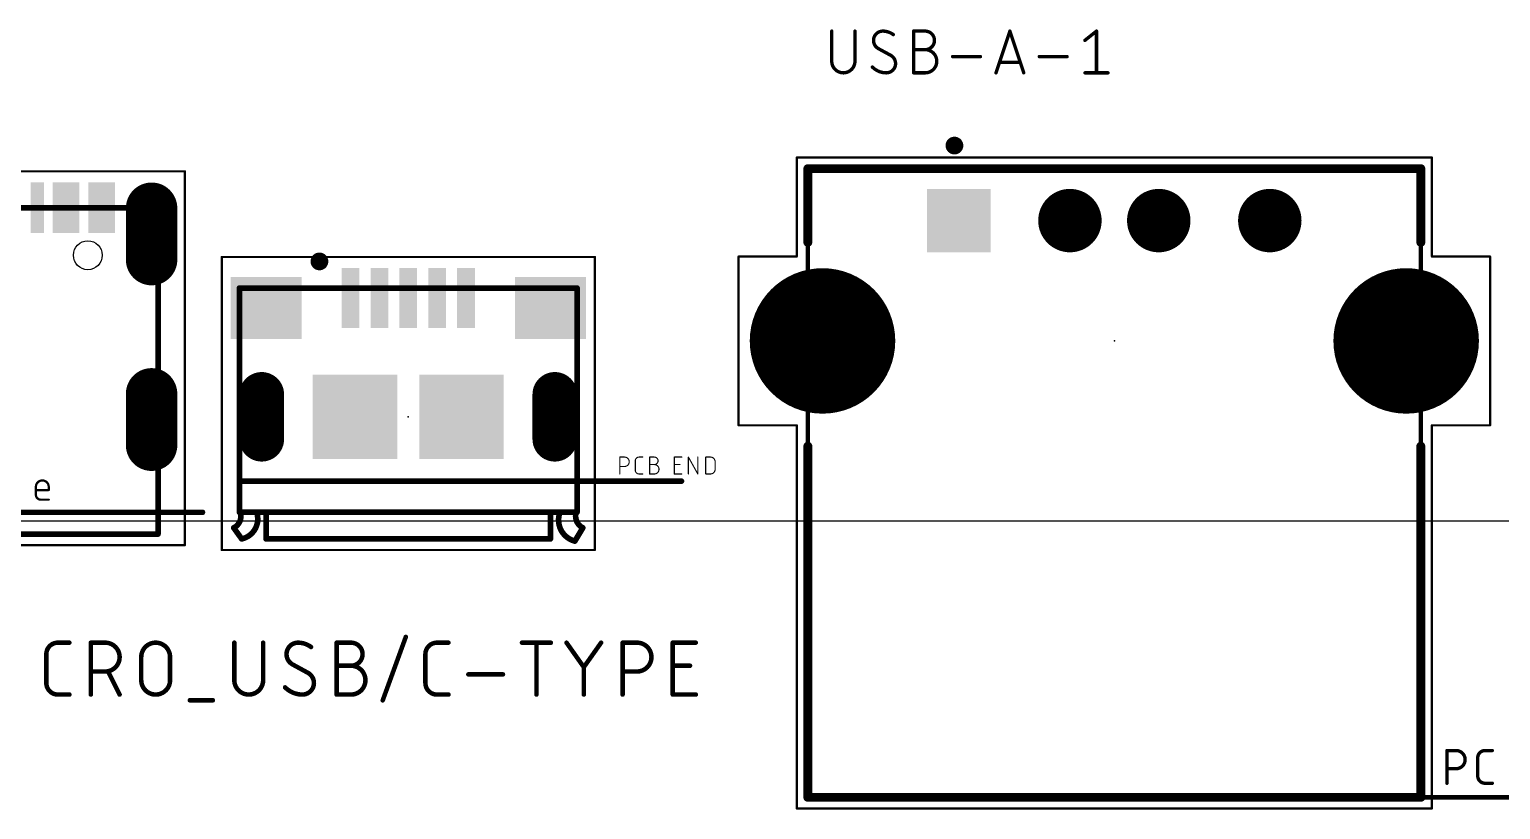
# Model space of a CAD drawing. Extents: x -68 to 70, y -45 to 46.
# Drawn here: x -21.43 to 11.7, y -44.56 to -26.98 of the extents above; entities that cross this region are included whole.
import ezdxf

# ---------------------------------------------------------------- set-up
doc = ezdxf.new("R2010")
doc.units = 0
for name, color, linetype in [('1', 12, 'CONTINUOUS'), ('17', 110, 'CONTINUOUS'), ('20', 31, 'CONTINUOUS'), ('21', 253, 'CONTINUOUS'), ('23', 53, 'CONTINUOUS'), ('25', 253, 'CONTINUOUS'), ('39', 12, 'CONTINUOUS'), ('51', 253, 'CONTINUOUS')]:
    doc.layers.add(name, color=color, linetype=linetype)

# ---------------------------------------------------------------- blocks, each defined once
blk = doc.blocks.new('RECT')
blk.add_solid([(-0.5, -0.5), (0.5, -0.5), (-0.5, 0.5), (0.5, 0.5)])
blk = doc.blocks.new('LONGP100')
at = {"const_width": 1}
blk.add_lwpolyline([(-0.5, 0), (0.5, 0)], dxfattribs=at)
at = {"const_width": 0.5}
for points in [[(-0.5, 0.25, 1), (-0.5, -0.25)], [(0.5, -0.25, 1), (0.5, 0.25)]]:
    blk.add_lwpolyline(points, format="xyb", dxfattribs=at)
blk = doc.blocks.new('SQUAREP')
blk.add_solid([(-0.5, -0.5), (0.5, -0.5), (-0.5, 0.5), (0.5, 0.5)])
blk = doc.blocks.new('ROUNDP')
at = {"const_width": 0.5}
blk.add_lwpolyline([(0, -0.25, 1), (0, 0.25, 1), (0, -0.25)], format="xyb", dxfattribs=at)

msp = doc.modelspace()

# ---------------------------------------------------------------- linework, layer by layer
at = {"layer": '20'}
msp.add_line((-60.509, -38.054), (60.491, -38.054), dxfattribs=at)
for centre, radius in [((-20.11, -32.07), 0.325), ((-16.196, -35.709), 0.25), ((-9.596, -35.709), 0.25)]:
    msp.add_circle(centre, radius, dxfattribs=at)
at = {"layer": '21'}
for points, const_width in [([(-0.6, -29.7, 1), (-0.6, -29.5, 1), (-0.6, -29.7)], 0.2), ([(-3.9, -30.07, 1), (-3.9, -30.17)], 0.1), ([(-3.85, -30.12, 1), (-3.95, -30.12)], 0.1), ([(9.95, -30.12, 1), (9.85, -30.12)], 0.1), ([(9.9, -30.17, 1), (9.9, -30.07)], 0.1), ([(-3.95, -31.78, 1), (-3.85, -31.78)], 0.1), ([(9.85, -31.78, 1), (9.95, -31.78)], 0.1), ([(-14.896, -32.309, 1), (-14.896, -32.109, 1), (-14.896, -32.309)], 0.2), ([(-18.4983, -32.91, 1), (-18.5617, -32.91)], 0.0635), ([(-16.6643, -34.209, 1), (-16.7278, -34.209)], 0.0635), ([(-9.0642, -34.209, 1), (-9.1278, -34.209)], 0.0635), ([(-18.5617, -34.55, 1), (-18.4983, -34.55)], 0.0635), ([(-16.7278, -34.609, 1), (-16.6643, -34.609)], 0.0635), ([(-9.1278, -34.609, 1), (-9.0642, -34.609)], 0.0635), ([(-3.85, -36.37, 1), (-3.95, -36.37)], 0.1), ([(9.95, -36.37, 1), (9.85, -36.37)], 0.1), ([(-16.6643, -36.809, 1), (-16.7278, -36.809)], 0.0635), ([(-9.0642, -36.809, 1), (-9.1278, -36.809)], 0.0635), ([(-18.4983, -37, 1), (-18.5617, -37)], 0.0635), ([(-16.696, -37.1272, 1), (-16.696, -37.1908)], 0.0635), ([(-16.7278, -37.109, 1), (-16.6643, -37.109)], 0.0635), ([(-9.1278, -37.109, 1), (-9.0642, -37.109)], 0.0635), ([(-9.096, -37.1908, 1), (-9.096, -37.1272)], 0.0635), ([(-18.5617, -37.86, 1), (-18.4983, -37.86)], 0.0635), ([(-18.53, -37.8918, 1), (-18.53, -37.8282)], 0.0635), ([(-3.9, -44.23, 1), (-3.9, -44.33)], 0.1), ([(-3.95, -44.28, 1), (-3.85, -44.28)], 0.1), ([(9.85, -44.28, 1), (9.95, -44.28)], 0.1), ([(9.9, -44.33, 1), (9.9, -44.23)], 0.1)]:
    msp.add_lwpolyline(points, format="xyb", dxfattribs=dict(at, const_width=const_width))
for points, const_width in [([(9.9, -30.12), (-3.9, -30.12)], 0.2), ([(-3.9, -30.12), (-3.9, -31.78)], 0.2), ([(9.9, -30.12), (9.9, -31.78)], 0.2), ([(-18.53, -32.91), (-18.53, -34.55)], 0.127), ([(-16.696, -34.209), (-16.696, -34.609)], 0.127), ([(-9.096, -34.609), (-9.096, -34.209)], 0.127), ([(-3.9, -36.37), (-3.9, -44.28)], 0.2), ([(9.9, -36.37), (9.9, -44.28)], 0.2), ([(-16.696, -36.809), (-16.696, -37.109)], 0.127), ([(-9.096, -36.809), (-9.096, -37.109)], 0.127), ([(-18.53, -37.86), (-18.53, -37)], 0.127), ([(-16.696, -37.159), (-9.096, -37.159)], 0.127), ([(60.5, -38), (-60.5, -38)], 0.001), ([(-27.47, -37.86), (-18.53, -37.86)], 0.127), ([(-3.9, -44.28), (9.9, -44.28)], 0.2)]:
    msp.add_lwpolyline(points, dxfattribs=dict(at, const_width=const_width))
at = {"layer": '23'}
for p in [(3, -34), (-12.896, -35.709)]:
    msp.add_point(p, dxfattribs=at)
at = {"layer": '25'}
for points, const_width in [([(-3.3429, -27.0221, 1), (-3.381, -27.0221)], 0.0381), ([(-2.8207, -27.0221, 1), (-2.8588, -27.0221)], 0.0381), ([(-2.2126, -27.0221, 0.4142), (-2.4214, -27.2309)], 0.0762), ([(-1.9776, -27.1004, 0.1623), (-2.2126, -27.0221)], 0.0762), ([(-2.2126, -27.0031, 1), (-2.2126, -27.0411)], 0.0381), ([(-2.2126, -27.0411, 1), (-2.2126, -27.003)], 0.0381), ([(-1.989, -27.1157, 1), (-1.9662, -27.0852)], 0.0381), ([(-1.52, -27.0031, 1), (-1.52, -27.0412)], 0.0381), ([(-1.5009, -27.0221, 1), (-1.539, -27.0221)], 0.0381), ([(-1.2589, -27.4398, 1), (-1.2589, -27.0221)], 0.0762), ([(-1.2589, -27.0031, 1), (-1.2589, -27.0412)], 0.0381), ([(-1.2589, -27.0412, 1), (-1.2589, -27.0031)], 0.0381), ([(0.6663, -27.0161, 1), (0.6301, -27.0281)], 0.0381), ([(0.6663, -27.0281, 1), (0.6301, -27.0161)], 0.0381), ([(2.6179, -27.0221, 1), (2.5798, -27.0221)], 0.0381), ([(2.6108, -27.037, 1), (2.587, -27.0072)], 0.0381), ([(-2.4405, -27.2309, 1), (-2.4024, -27.2309)], 0.0381), ([(-2.4214, -27.2309, 0.2656), (-2.317, -27.4137)], 0.0762), ([(-2.4024, -27.2309, 1), (-2.4404, -27.2309)], 0.0381), ([(-2.3079, -27.397, 1), (-2.3261, -27.4304)], 0.0381), ([(-2.3266, -27.4301, 1), (-2.3073, -27.3973)], 0.0381), ([(-1.52, -27.4207, 1), (-1.52, -27.4588)], 0.0381), ([(-1.2589, -27.9619, 1), (-1.2589, -27.4398)], 0.0762), ([(-1.2589, -27.4207, 1), (-1.2589, -27.4588)], 0.0381), ([(-1.2589, -27.4207, 1), (-1.2589, -27.4588)], 0.0381), ([(-1.2589, -27.4588, 1), (-1.2589, -27.4207)], 0.0381), ([(2.3259, -27.2161, 1), (2.3497, -27.2458)], 0.0381), ([(-3.3429, -27.7008, 1), (-3.381, -27.7008)], 0.0381), ([(-3.381, -27.7008, 1), (-3.3429, -27.7008)], 0.0381), ([(-3.3619, -27.7008, 1), (-2.8398, -27.7008)], 0.0762), ([(-2.8207, -27.7008, 1), (-2.8588, -27.7008)], 0.0381), ([(-2.8588, -27.7008, 1), (-2.8207, -27.7008)], 0.0381), ([(-2.4475, -27.8314, 0.2), (-2.1342, -27.9619)], 0.0762), ([(-2.434, -27.818, 1), (-2.461, -27.8448)], 0.0381), ([(-2.1342, -27.9619, 0.4142), (-1.9254, -27.7531)], 0.0762), ([(-1.9254, -27.7531, 0.2656), (-2.0298, -27.5703)], 0.0762), ([(-2.0201, -27.5539, 1), (-2.0395, -27.5867)], 0.0381), ([(-2.0389, -27.587, 1), (-2.0207, -27.5536)], 0.0381), ([(-1.9063, -27.7531, 1), (-1.9444, -27.7531)], 0.0381), ([(-1.9444, -27.7531, 1), (-1.9063, -27.7531)], 0.0381), ([(-0.6404, -27.5774, 1), (-0.6404, -27.6155)], 0.0381), ([(-0.0139, -27.6155, 1), (-0.0139, -27.5774)], 0.0381), ([(0.4132, -27.7079, 1), (0.4132, -27.746)], 0.0381), ([(0.8831, -27.746, 1), (0.8831, -27.7079)], 0.0381), ([(1.3103, -27.5774, 1), (1.3103, -27.6155)], 0.0381), ([(1.9368, -27.6155, 1), (1.9368, -27.5774)], 0.0381), ([(-2.1342, -27.9428, 1), (-2.1342, -27.9809)], 0.0381), ([(-2.1342, -27.9809, 1), (-2.1342, -27.9429)], 0.0381), ([(-1.52, -27.9428, 1), (-1.52, -27.9809)], 0.0381), ([(-1.539, -27.9619, 1), (-1.5009, -27.9619)], 0.0381), ([(-1.2589, -27.9428, 1), (-1.2589, -27.9809)], 0.0381), ([(-1.2589, -27.9809, 1), (-1.2589, -27.9428)], 0.0381), ([(0.3168, -27.9559, 1), (0.353, -27.9679)], 0.0381), ([(0.9434, -27.9679, 1), (0.9795, -27.9559)], 0.0381), ([(2.3378, -27.9428, 1), (2.3378, -27.9809)], 0.0381), ([(2.5798, -27.9619, 1), (2.6179, -27.9619)], 0.0381), ([(2.8599, -27.9809, 1), (2.8599, -27.9428)], 0.0381), ([(-12.9278, -40.6747, 1), (-12.9756, -40.6574)], 0.0508), ([(-20.7853, -40.7959, 0.4142), (-21.0449, -41.0555)], 0.1016), ([(-21.0195, -41.0555, 1), (-21.0703, -41.0555)], 0.0508), ([(-21.0703, -41.0555, 1), (-21.0195, -41.0555)], 0.0508), ([(-20.7853, -40.7705, 1), (-20.7853, -40.8213)], 0.0508), ([(-20.7853, -40.8213, 1), (-20.7853, -40.7705)], 0.0508), ([(-20.5256, -40.8213, 1), (-20.5256, -40.7705)], 0.0508), ([(-20.0182, -40.7959, 1), (-20.069, -40.7959)], 0.0508), ([(-20.0436, -40.7705, 1), (-20.0436, -40.8213)], 0.0508), ([(-19.7191, -41.445, 1), (-19.7191, -40.7959)], 0.1016), ([(-19.7191, -40.7705, 1), (-19.7191, -40.8213)], 0.0508), ([(-19.7191, -40.8213, 1), (-19.7191, -40.7705)], 0.0508), ([(-18.2589, -41.1204, 1), (-18.908, -41.1204)], 0.1016), ([(-18.8826, -41.1204, 1), (-18.9334, -41.1204)], 0.0508), ([(-18.2335, -41.1204, 1), (-18.2843, -41.1204)], 0.0508), ([(-16.7871, -40.7959, 1), (-16.8379, -40.7959)], 0.0508), ([(-16.138, -40.7959, 1), (-16.1888, -40.7959)], 0.0508), ([(-15.3774, -40.7959, 0.4142), (-15.6371, -41.0555)], 0.1016), ([(-15.6371, -41.0555, 0.2656), (-15.5072, -41.2827)], 0.1016), ([(-15.6117, -41.0555, 1), (-15.6625, -41.0555)], 0.0508), ([(-15.6625, -41.0555, 1), (-15.6117, -41.0555)], 0.0508), ([(-15.0853, -40.8933, 0.1623), (-15.3774, -40.7959)], 0.1016), ([(-15.3774, -40.7705, 1), (-15.3774, -40.8213)], 0.0508), ([(-15.3774, -40.8213, 1), (-15.3774, -40.7705)], 0.0508), ([(-15.1005, -40.9136, 1), (-15.0701, -40.8729)], 0.0508), ([(-14.4842, -40.7959, 1), (-14.535, -40.7959)], 0.0508), ([(-14.5096, -40.7705, 1), (-14.5096, -40.8213)], 0.0508), ([(-14.185, -41.3152, 1), (-14.185, -40.7959)], 0.1016), ([(-14.185, -40.7705, 1), (-14.185, -40.8213)], 0.0508), ([(-14.185, -40.8213, 1), (-14.185, -40.7705)], 0.0508), ([(-12.2509, -40.7959, 0.4142), (-12.5105, -41.0555)], 0.1016), ([(-12.4851, -41.0555, 1), (-12.5359, -41.0555)], 0.0508), ([(-12.5359, -41.0555, 1), (-12.4851, -41.0555)], 0.0508), ([(-12.2509, -40.7705, 1), (-12.2509, -40.8213)], 0.0508), ([(-12.2509, -40.8213, 1), (-12.2509, -40.7705)], 0.0508), ([(-11.9912, -40.8213, 1), (-11.9912, -40.7705)], 0.0508), ([(-10.3355, -40.7705, 1), (-10.3355, -40.8213)], 0.0508), ([(-9.9856, -40.7959, 1), (-10.0364, -40.7959)], 0.0508), ([(-9.6864, -40.8213, 1), (-9.6864, -40.7705)], 0.0508), ([(-9.3129, -40.7812, 1), (-9.3544, -40.8105)], 0.0508), ([(-8.5339, -40.8105, 1), (-8.5754, -40.7812)], 0.0508), ([(-8.0453, -40.7959, 1), (-8.0961, -40.7959)], 0.0508), ([(-8.0707, -40.7705, 1), (-8.0707, -40.8213)], 0.0508), ([(-7.7461, -41.445, 1), (-7.7461, -40.7959)], 0.1016), ([(-7.7461, -40.7705, 1), (-7.7461, -40.8213)], 0.0508), ([(-7.7461, -40.8213, 1), (-7.7461, -40.7705)], 0.0508), ([(-6.917, -40.7959, 1), (-6.9678, -40.7959)], 0.0508), ([(-6.9424, -40.7705, 1), (-6.9424, -40.8213)], 0.0508), ([(-6.4231, -40.8213, 1), (-6.4231, -40.7705)], 0.0508), ([(-20.0436, -41.4196, 1), (-20.0436, -41.4704)], 0.0508), ([(-19.7191, -41.4196, 1), (-19.7191, -41.4704)], 0.0508), ([(-19.7191, -41.4704, 1), (-19.7191, -41.4196)], 0.0508), ([(-19.6315, -41.4336, 1), (-19.6769, -41.4564)], 0.0508), ([(-18.9334, -41.1204, 1), (-18.8826, -41.1204)], 0.0508), ([(-18.2843, -41.1204, 1), (-18.2335, -41.1204)], 0.0508), ([(-15.4951, -41.2604, 1), (-15.5194, -41.305)], 0.0508), ([(-15.5201, -41.3046, 1), (-15.4943, -41.2608)], 0.0508), ([(-14.5096, -41.2898, 1), (-14.5096, -41.3406)], 0.0508), ([(-14.185, -41.9643, 1), (-14.185, -41.3152)], 0.1016), ([(-14.185, -41.2898, 1), (-14.185, -41.3406)], 0.0508), ([(-14.185, -41.2898, 1), (-14.185, -41.3406)], 0.0508), ([(-14.185, -41.3406, 1), (-14.185, -41.2898)], 0.0508), ([(-8.9188, -41.3476, 1), (-8.9696, -41.3476)], 0.0508), ([(-8.9649, -41.333, 1), (-8.9234, -41.3623)], 0.0508), ([(-8.9649, -41.3623, 1), (-8.9234, -41.333)], 0.0508), ([(-8.0707, -41.4196, 1), (-8.0707, -41.4704)], 0.0508), ([(-7.7461, -41.4196, 1), (-7.7461, -41.4704)], 0.0508), ([(-7.7461, -41.4704, 1), (-7.7461, -41.4196)], 0.0508), ([(-6.9424, -41.2898, 1), (-6.9424, -41.3406)], 0.0508), ([(-6.5529, -41.3406, 1), (-6.5529, -41.2898)], 0.0508), ([(-21.0449, -41.7046, 0.4142), (-20.7853, -41.9643)], 0.1016), ([(-21.0195, -41.7046, 1), (-21.0703, -41.7046)], 0.0508), ([(-21.0703, -41.7046, 1), (-21.0195, -41.7046)], 0.0508), ([(-18.908, -41.6397, 1), (-18.2589, -41.6397)], 0.1016), ([(-18.8826, -41.6397, 1), (-18.9334, -41.6397)], 0.0508), ([(-18.9334, -41.6397, 1), (-18.8826, -41.6397)], 0.0508), ([(-18.2335, -41.6397, 1), (-18.2843, -41.6397)], 0.0508), ([(-18.2843, -41.6397, 1), (-18.2335, -41.6397)], 0.0508), ([(-16.8125, -41.6397, 1), (-16.1634, -41.6397)], 0.1016), ([(-16.7871, -41.6397, 1), (-16.8379, -41.6397)], 0.0508), ([(-16.8379, -41.6397, 1), (-16.7871, -41.6397)], 0.0508), ([(-16.138, -41.6397, 1), (-16.1888, -41.6397)], 0.0508), ([(-16.1888, -41.6397, 1), (-16.138, -41.6397)], 0.0508), ([(-15.28, -41.9643, 0.4142), (-15.0204, -41.7046)], 0.1016), ([(-15.0204, -41.7046, 0.2656), (-15.1502, -41.4775)], 0.1016), ([(-15.1373, -41.4556, 1), (-15.1631, -41.4993)], 0.0508), ([(-15.1624, -41.4997, 1), (-15.1381, -41.4552)], 0.0508), ([(-14.995, -41.7046, 1), (-15.0458, -41.7046)], 0.0508), ([(-15.0458, -41.7046, 1), (-14.995, -41.7046)], 0.0508), ([(-12.5105, -41.7046, 0.4142), (-12.2509, -41.9643)], 0.1016), ([(-12.4851, -41.7046, 1), (-12.5359, -41.7046)], 0.0508), ([(-12.5359, -41.7046, 1), (-12.4851, -41.7046)], 0.0508), ([(-11.5434, -41.4845, 1), (-11.5434, -41.5353)], 0.0508), ([(-10.7645, -41.5353, 1), (-10.7645, -41.4845)], 0.0508), ([(-20.7853, -41.9389, 1), (-20.7853, -41.9897)], 0.0508), ([(-20.7853, -41.9897, 1), (-20.7853, -41.9389)], 0.0508), ([(-20.5256, -41.9897, 1), (-20.5256, -41.9389)], 0.0508), ([(-20.069, -41.9643, 1), (-20.0182, -41.9643)], 0.0508), ([(-19.4172, -41.9756, 1), (-19.3718, -41.9529)], 0.0508), ([(-17.8144, -42.0687, 1), (-17.8144, -42.1195)], 0.0508), ([(-17.2951, -42.1195, 1), (-17.2951, -42.0687)], 0.0508), ([(-15.6695, -41.802, 0.2), (-15.28, -41.9643)], 0.1016), ([(-15.6515, -41.7841, 1), (-15.6875, -41.8199)], 0.0508), ([(-15.28, -41.9389, 1), (-15.28, -41.9897)], 0.0508), ([(-15.28, -41.9897, 1), (-15.28, -41.9389)], 0.0508), ([(-14.5096, -41.9389, 1), (-14.5096, -41.9897)], 0.0508), ([(-14.535, -41.9643, 1), (-14.4842, -41.9643)], 0.0508), ([(-14.185, -41.9389, 1), (-14.185, -41.9897)], 0.0508), ([(-14.185, -41.9897, 1), (-14.185, -41.9389)], 0.0508), ([(-13.4949, -42.0854, 1), (-13.4471, -42.1028)], 0.0508), ([(-12.2509, -41.9389, 1), (-12.2509, -41.9897)], 0.0508), ([(-12.2509, -41.9897, 1), (-12.2509, -41.9389)], 0.0508), ([(-11.9912, -41.9897, 1), (-11.9912, -41.9389)], 0.0508), ([(-10.0364, -41.9643, 1), (-9.9856, -41.9643)], 0.0508), ([(-8.9696, -41.9643, 1), (-8.9188, -41.9643)], 0.0508), ([(-8.0961, -41.9643, 1), (-8.0453, -41.9643)], 0.0508), ([(-6.9424, -41.9389, 1), (-6.9424, -41.9897)], 0.0508), ([(-6.9678, -41.9643, 1), (-6.917, -41.9643)], 0.0508), ([(-6.4231, -41.9897, 1), (-6.4231, -41.9389)], 0.0508)]:
    msp.add_lwpolyline(points, format="xyb", dxfattribs=dict(at, const_width=const_width))
for points, const_width in [([(-3.3619, -27.0221), (-3.3619, -27.7008)], 0.0762), ([(-2.8398, -27.7008), (-2.8398, -27.0221)], 0.0762), ([(-1.52, -27.9619), (-1.52, -27.0221)], 0.0762), ([(-1.52, -27.0221), (-1.2589, -27.0221)], 0.0762), ([(0.3349, -27.9619), (0.6482, -27.0221)], 0.0762), ([(0.6482, -27.0221), (0.9614, -27.9619)], 0.0762), ([(2.3378, -27.2309), (2.5989, -27.0221)], 0.0762), ([(2.5989, -27.0221), (2.5989, -27.9619)], 0.0762), ([(-2.0298, -27.5703), (-2.317, -27.4137)], 0.0762), ([(-1.52, -27.4398), (-1.2589, -27.4398)], 0.0762), ([(-0.6404, -27.5964), (-0.0139, -27.5964)], 0.0762), ([(0.8831, -27.727), (0.4132, -27.727)], 0.0762), ([(1.3103, -27.5964), (1.9368, -27.5964)], 0.0762), ([(-1.2589, -27.9619), (-1.52, -27.9619)], 0.0762), ([(2.3378, -27.9619), (2.8599, -27.9619)], 0.0762), ([(-13.471, -42.0941), (-12.9517, -40.6661)], 0.1016), ([(-21.0449, -41.7046), (-21.0449, -41.0555)], 0.1016), ([(-20.7853, -40.7959), (-20.5256, -40.7959)], 0.1016), ([(-20.0436, -41.9643), (-20.0436, -40.7959)], 0.1016), ([(-20.0436, -40.7959), (-19.7191, -40.7959)], 0.1016), ([(-18.908, -41.6397), (-18.908, -41.1204)], 0.1016), ([(-18.2589, -41.1204), (-18.2589, -41.6397)], 0.1016), ([(-16.8125, -40.7959), (-16.8125, -41.6397)], 0.1016), ([(-16.1634, -41.6397), (-16.1634, -40.7959)], 0.1016), ([(-14.5096, -41.9643), (-14.5096, -40.7959)], 0.1016), ([(-14.5096, -40.7959), (-14.185, -40.7959)], 0.1016), ([(-12.5105, -41.7046), (-12.5105, -41.0555)], 0.1016), ([(-12.2509, -40.7959), (-11.9912, -40.7959)], 0.1016), ([(-10.3355, -40.7959), (-9.6864, -40.7959)], 0.1016), ([(-10.011, -41.9643), (-10.011, -40.7959)], 0.1016), ([(-9.3336, -40.7959), (-8.9442, -41.3476)], 0.1016), ([(-8.9442, -41.3476), (-8.5547, -40.7959)], 0.1016), ([(-8.0707, -41.9643), (-8.0707, -40.7959)], 0.1016), ([(-8.0707, -40.7959), (-7.7461, -40.7959)], 0.1016), ([(-6.9424, -41.9643), (-6.9424, -40.7959)], 0.1016), ([(-6.9424, -40.7959), (-6.4231, -40.7959)], 0.1016), ([(-19.7191, -41.445), (-20.0436, -41.445)], 0.1016), ([(-19.3945, -41.9643), (-19.6542, -41.445)], 0.1016), ([(-15.1502, -41.4775), (-15.5072, -41.2827)], 0.1016), ([(-14.5096, -41.3152), (-14.185, -41.3152)], 0.1016), ([(-8.9442, -41.9643), (-8.9442, -41.3476)], 0.1016), ([(-7.7461, -41.445), (-8.0707, -41.445)], 0.1016), ([(-6.9424, -41.3152), (-6.5529, -41.3152)], 0.1016), ([(-11.5434, -41.5099), (-10.7645, -41.5099)], 0.1016), ([(-20.5256, -41.9643), (-20.7853, -41.9643)], 0.1016), ([(-17.8144, -42.0941), (-17.2951, -42.0941)], 0.1016), ([(-14.185, -41.9643), (-14.5096, -41.9643)], 0.1016), ([(-11.9912, -41.9643), (-12.2509, -41.9643)], 0.1016), ([(-6.4231, -41.9643), (-6.9424, -41.9643)], 0.1016)]:
    msp.add_lwpolyline(points, dxfattribs=dict(at, const_width=const_width))
at = {"layer": '39', "const_width": 0.05}
for points in [[(-4.15, -29.87), (10.15, -29.87)], [(-4.15, -32.1), (-4.15, -29.87)], [(10.15, -29.87), (10.15, -32.1)], [(-17.925, -30.18), (-28.075, -30.18)], [(-17.925, -38.6), (-17.925, -30.18)], [(-17.096, -32.109), (-17.096, -38.709)], [(-8.696, -32.109), (-17.096, -32.109)], [(-8.696, -38.709), (-8.696, -32.109)], [(-5.46, -35.9), (-5.46, -32.1)], [(-5.46, -32.1), (-4.15, -32.1)], [(10.15, -32.1), (11.46, -32.1)], [(11.46, -32.1), (11.46, -35.9)], [(-4.15, -35.9), (-5.46, -35.9)], [(-4.15, -44.53), (-4.15, -35.9)], [(11.46, -35.9), (10.15, -35.9)], [(10.15, -35.9), (10.15, -44.53)], [(-28.075, -38.6), (-17.925, -38.6)], [(-17.096, -38.709), (-8.696, -38.709)], [(10.15, -44.53), (-4.15, -44.53)]]:
    msp.add_lwpolyline(points, dxfattribs=at)
at = {"layer": '39', "const_width": 0.025}
for points in [[(-4.15, -29.8575, 1), (-4.15, -29.8825)], [(-4.1375, -29.87, 1), (-4.1625, -29.87)], [(10.1625, -29.87, 1), (10.1375, -29.87)], [(10.15, -29.8825, 1), (10.15, -29.8575)], [(-17.9125, -30.18, 1), (-17.9375, -30.18)], [(-17.925, -30.1925, 1), (-17.925, -30.1675)], [(-17.0835, -32.109, 1), (-17.1085, -32.109)], [(-17.096, -32.0965, 1), (-17.096, -32.1215)], [(-8.6835, -32.109, 1), (-8.7085, -32.109)], [(-8.696, -32.1215, 1), (-8.696, -32.0965)], [(-5.4475, -32.1, 1), (-5.4725, -32.1)], [(-5.46, -32.0875, 1), (-5.46, -32.1125)], [(-4.1625, -32.1, 1), (-4.1375, -32.1)], [(-4.15, -32.1125, 1), (-4.15, -32.0875)], [(10.15, -32.0875, 1), (10.15, -32.1125)], [(10.1375, -32.1, 1), (10.1625, -32.1)], [(11.4725, -32.1, 1), (11.4475, -32.1)], [(11.46, -32.1125, 1), (11.46, -32.0875)], [(-5.46, -35.8875, 1), (-5.46, -35.9125)], [(-5.4725, -35.9, 1), (-5.4475, -35.9)], [(-4.1375, -35.9, 1), (-4.1625, -35.9)], [(-4.15, -35.9125, 1), (-4.15, -35.8875)], [(10.15, -35.8875, 1), (10.15, -35.9125)], [(10.1625, -35.9, 1), (10.1375, -35.9)], [(11.4475, -35.9, 1), (11.4725, -35.9)], [(11.46, -35.9125, 1), (11.46, -35.8875)], [(-17.9375, -38.6, 1), (-17.9125, -38.6)], [(-17.925, -38.6125, 1), (-17.925, -38.5875)], [(-17.096, -38.6965, 1), (-17.096, -38.7215)], [(-17.1085, -38.709, 1), (-17.0835, -38.709)], [(-8.7085, -38.709, 1), (-8.6835, -38.709)], [(-8.696, -38.7215, 1), (-8.696, -38.6965)], [(-4.15, -44.5175, 1), (-4.15, -44.5425)], [(-4.1625, -44.53, 1), (-4.1375, -44.53)], [(10.1375, -44.53, 1), (10.1625, -44.53)], [(10.15, -44.5425, 1), (10.15, -44.5175)]]:
    msp.add_lwpolyline(points, format="xyb", dxfattribs=at)
at = {"layer": '51'}
for points, const_width in [([(-0.6, -29.7, 1), (-0.6, -29.5, 1), (-0.6, -29.7)], 0.2), ([(-3.875, -30.12, 1), (-3.925, -30.12)], 0.05), ([(-3.9, -30.095, 1), (-3.9, -30.145)], 0.05), ([(9.925, -30.12, 1), (9.875, -30.12)], 0.05), ([(9.9, -30.145, 1), (9.9, -30.095)], 0.05), ([(-18.4983, -31, 1), (-18.5617, -31)], 0.0635), ([(-18.53, -31.0317, 1), (-18.53, -30.9683)], 0.0635), ([(-16.696, -32.7773, 1), (-16.696, -32.8408)], 0.0635), ([(-16.6643, -32.809, 1), (-16.7278, -32.809)], 0.0635), ([(-9.0642, -32.809, 1), (-9.1278, -32.809)], 0.0635), ([(-9.096, -32.8408, 1), (-9.096, -32.7773)], 0.0635), ([(-8.1333, -36.609, 1), (-8.1333, -36.6217)], 0.0127), ([(-8.127, -36.6153, 1), (-8.1396, -36.6153)], 0.0127), ([(-8.0275, -36.827, 1), (-8.0275, -36.6153)], 0.0254), ([(-8.0275, -36.609, 1), (-8.0275, -36.6217)], 0.0127), ([(-8.0275, -36.6217, 1), (-8.0275, -36.609)], 0.0127), ([(-7.7792, -36.7, 1), (-7.7919, -36.7)], 0.0127), ([(-7.7919, -36.7, 1), (-7.7792, -36.7)], 0.0127), ([(-7.7008, -36.6153, 0.4142), (-7.7855, -36.7)], 0.0254), ([(-7.7008, -36.609, 1), (-7.7008, -36.6217)], 0.0127), ([(-7.7008, -36.6216, 1), (-7.7008, -36.6089)], 0.0127), ([(-7.6162, -36.6217, 1), (-7.6162, -36.609)], 0.0127), ([(-7.4564, -36.6153, 1), (-7.4691, -36.6153)], 0.0127), ([(-7.4627, -36.609, 1), (-7.4627, -36.6217)], 0.0127), ([(-7.3569, -36.7846, 1), (-7.3569, -36.6153)], 0.0254), ([(-7.3569, -36.609, 1), (-7.3569, -36.6217)], 0.0127), ([(-7.3569, -36.6217, 1), (-7.3569, -36.609)], 0.0127), ([(-6.8998, -36.6153, 1), (-6.9125, -36.6153)], 0.0127), ([(-6.9061, -36.609, 1), (-6.9061, -36.6217)], 0.0127), ([(-6.7368, -36.6217, 1), (-6.7368, -36.609)], 0.0127), ([(-6.5834, -36.6153, 1), (-6.5961, -36.6153)], 0.0127), ([(-6.5842, -36.6122, 1), (-6.5953, -36.6184)], 0.0127), ([(-6.3717, -36.6153, 1), (-6.3844, -36.6153)], 0.0127), ([(-6.1933, -36.6153, 1), (-6.206, -36.6153)], 0.0127), ([(-6.1996, -36.609, 1), (-6.1996, -36.6217)], 0.0127), ([(-5.988, -36.7211, 0.4142), (-6.0938, -36.6153)], 0.0254), ([(-6.0938, -36.609, 1), (-6.0938, -36.6217)], 0.0127), ([(-6.0938, -36.6217, 1), (-6.0938, -36.609)], 0.0127), ([(-5.9816, -36.7211, 1), (-5.9943, -36.7211)], 0.0127), ([(-5.9943, -36.7211, 1), (-5.9816, -36.7211)], 0.0127), ([(-9.0642, -37.159, 1), (-9.1278, -37.159)], 0.0635), ([(-9.096, -37.1272, 1), (-9.096, -37.1908)], 0.0635), ([(-8.1333, -36.8206, 1), (-8.1333, -36.8333)], 0.0127), ([(-8.1396, -36.9963, 1), (-8.127, -36.9963)], 0.0127), ([(-8.0275, -36.8206, 1), (-8.0275, -36.8333)], 0.0127), ([(-8.0275, -36.8333, 1), (-8.0275, -36.8206)], 0.0127), ([(-7.7792, -36.9116, 1), (-7.7919, -36.9116)], 0.0127), ([(-7.7919, -36.9116, 1), (-7.7792, -36.9116)], 0.0127), ([(-7.7855, -36.9116, 0.4142), (-7.7008, -36.9963)], 0.0254), ([(-7.7008, -36.99, 1), (-7.7008, -37.0027)], 0.0127), ([(-7.7008, -37.0027, 1), (-7.7008, -36.99)], 0.0127), ([(-7.6162, -37.0027, 1), (-7.6162, -36.99)], 0.0127), ([(-7.4627, -36.7783, 1), (-7.4627, -36.791)], 0.0127), ([(-7.4627, -36.99, 1), (-7.4627, -37.0027)], 0.0127), ([(-7.4691, -36.9963, 1), (-7.4564, -36.9963)], 0.0127), ([(-7.3569, -36.9963, 1), (-7.3569, -36.7846)], 0.0254), ([(-7.3569, -36.7783, 1), (-7.3569, -36.791)], 0.0127), ([(-7.3569, -36.7783, 1), (-7.3569, -36.791)], 0.0127), ([(-7.3569, -36.9899, 1), (-7.3569, -37.0026)], 0.0127), ([(-7.3569, -36.791, 1), (-7.3569, -36.7783)], 0.0127), ([(-7.3569, -37.0027, 1), (-7.3569, -36.99)], 0.0127), ([(-6.9061, -36.7783, 1), (-6.9061, -36.791)], 0.0127), ([(-6.9061, -36.99, 1), (-6.9061, -37.0027)], 0.0127), ([(-6.9125, -36.9963, 1), (-6.8998, -36.9963)], 0.0127), ([(-6.7791, -36.791, 1), (-6.7791, -36.7783)], 0.0127), ([(-6.746, -37.1908, 1), (-6.746, -37.1272)], 0.0635), ([(-6.7368, -37.0027, 1), (-6.7368, -36.99)], 0.0127), ([(-6.5961, -36.9963, 1), (-6.5834, -36.9963)], 0.0127), ([(-6.3844, -36.9963, 1), (-6.3717, -36.9963)], 0.0127), ([(-6.3836, -36.9994, 1), (-6.3725, -36.9932)], 0.0127), ([(-6.206, -36.9963, 1), (-6.1933, -36.9963)], 0.0127), ([(-6.1996, -36.99, 1), (-6.1996, -37.0027)], 0.0127), ([(-6.0938, -36.9963, 0.4142), (-5.988, -36.8905)], 0.0254), ([(-6.0938, -36.99, 1), (-6.0938, -37.0026)], 0.0127), ([(-6.0938, -37.0027, 1), (-6.0938, -36.99)], 0.0127), ([(-5.9816, -36.8905, 1), (-5.9943, -36.8905)], 0.0127), ([(-5.9943, -36.8905, 1), (-5.9816, -36.8905)], 0.0127), ([(-20.9909, -37.2861, 1), (-21.2795, -37.2861)], 0.0508), ([(-21.2795, -37.3455, 1), (-21.2795, -37.3709)], 0.0254), ([(-21.2668, -37.2861, 1), (-21.2921, -37.2861)], 0.0254), ([(-21.2921, -37.2861, 1), (-21.2668, -37.2861)], 0.0254), ([(-20.9782, -37.2861, 1), (-21.0036, -37.2861)], 0.0254), ([(-21.0036, -37.2861, 1), (-20.9782, -37.2861)], 0.0254), ([(-21.0036, -37.3582, 1), (-20.9782, -37.3582)], 0.0254), ([(-20.9909, -37.3709, 1), (-20.9909, -37.3455)], 0.0254), ([(-9.1278, -37.159, 1), (-9.0642, -37.159)], 0.0635), ([(-21.2795, -37.4664, 0.4142), (-21.1713, -37.5746)], 0.0508), ([(-21.2668, -37.4664, 1), (-21.2921, -37.4664)], 0.0254), ([(-21.2921, -37.4664, 1), (-21.2668, -37.4664)], 0.0254), ([(-21.1713, -37.5619, 1), (-21.1713, -37.5873)], 0.0254), ([(-21.1713, -37.5873, 1), (-21.1713, -37.5619)], 0.0254), ([(-20.9909, -37.5873, 1), (-20.9909, -37.5619)], 0.0254), ([(-16.826, -38.209, 0.4142), (-16.696, -37.809)], 0.127), ([(-16.6643, -37.809, 1), (-16.7278, -37.809)], 0.0635), ([(-16.6677, -37.7946, 1), (-16.7243, -37.8234)], 0.0635), ([(-9.096, -37.809, 0.4142), (-8.966, -38.209)], 0.127), ([(-9.0677, -37.8234, 1), (-9.1243, -37.7946)], 0.0635), ([(-17.53, -37.8918, 1), (-17.53, -37.8282)], 0.0635), ([(-16.696, -37.8272, 1), (-16.696, -37.8908)], 0.0635), ([(-16.7278, -37.809, 1), (-16.6643, -37.809)], 0.0635), ([(-16.7278, -37.859, 1), (-16.6643, -37.859)], 0.0635), ([(-16.646, -38.459, 0.4142), (-16.296, -37.909)], 0.127), ([(-16.265, -37.9021, 1), (-16.327, -37.9159)], 0.0635), ([(-16.0643, -37.909, 1), (-16.1277, -37.909)], 0.0635), ([(-9.6642, -37.909, 1), (-9.7278, -37.909)], 0.0635), ([(-9.496, -37.909, 0.4142), (-9.146, -38.509)], 0.127), ([(-9.4653, -37.9171, 1), (-9.5267, -37.9009)], 0.0635), ([(-9.1278, -37.859, 1), (-9.0642, -37.859)], 0.0635), ([(-9.096, -37.8908, 1), (-9.096, -37.8272)], 0.0635), ([(-18.5617, -38.35, 1), (-18.4983, -38.35)], 0.0635), ([(-18.53, -38.3818, 1), (-18.53, -38.3182)], 0.0635), ([(-16.8002, -38.1904, 1), (-16.8518, -38.2276)], 0.0635), ([(-16.8404, -38.1807, 1), (-16.8116, -38.2373)], 0.0635), ([(-16.6529, -38.428, 1), (-16.6391, -38.49)], 0.0635), ([(-16.6718, -38.4776, 1), (-16.6202, -38.4404)], 0.0635), ([(-16.096, -38.4273, 1), (-16.096, -38.4908)], 0.0635), ([(-9.696, -38.4908, 1), (-9.696, -38.4273)], 0.0635), ([(-8.9388, -38.2253, 1), (-8.9932, -38.1927)], 0.0635), ([(-8.9804, -38.2373, 1), (-8.9516, -38.1807)], 0.0635), ([(-16.1277, -38.459, 1), (-16.0643, -38.459)], 0.0635), ([(-9.7278, -38.459, 1), (-9.6642, -38.459)], 0.0635), ([(-9.1732, -38.4927, 1), (-9.1188, -38.5253)], 0.0635), ([(-9.1541, -38.5397, 1), (-9.1379, -38.4783)], 0.0635), ([(10.5072, -43.2253, 1), (10.4691, -43.2253)], 0.0381), ([(10.4881, -43.2063, 1), (10.4881, -43.2444)], 0.0381), ([(10.6927, -43.6345, 1), (10.6927, -43.2253)], 0.0762), ([(10.6927, -43.2063, 1), (10.6927, -43.2444)], 0.0381), ([(10.6927, -43.2444, 1), (10.6927, -43.2063)], 0.0381), ([(11.3448, -43.2253, 0.4142), (11.1812, -43.389)], 0.0762), ([(11.2002, -43.389, 1), (11.1621, -43.389)], 0.0381), ([(11.1621, -43.389, 1), (11.2002, -43.389)], 0.0381), ([(11.3448, -43.2063, 1), (11.3448, -43.2444)], 0.0381), ([(11.3448, -43.2443, 1), (11.3448, -43.2062)], 0.0381), ([(11.5085, -43.2444, 1), (11.5085, -43.2063)], 0.0381), ([(10.4881, -43.6155, 1), (10.4881, -43.6536)], 0.0381), ([(10.6927, -43.6155, 1), (10.6927, -43.6536)], 0.0381), ([(10.6927, -43.6536, 1), (10.6927, -43.6155)], 0.0381), ([(10.4691, -43.9619, 1), (10.5072, -43.9619)], 0.0381), ([(11.1812, -43.7982, 0.4142), (11.3448, -43.9619)], 0.0762), ([(11.2002, -43.7982, 1), (11.1621, -43.7982)], 0.0381), ([(11.1621, -43.7982, 1), (11.2002, -43.7982)], 0.0381), ([(11.3448, -43.9428, 1), (11.3448, -43.9809)], 0.0381), ([(11.3448, -43.9809, 1), (11.3448, -43.9428)], 0.0381), ([(11.5085, -43.9809, 1), (11.5085, -43.9428)], 0.0381), ([(-3.9, -44.255, 1), (-3.9, -44.305)], 0.05), ([(-3.925, -44.28, 1), (-3.875, -44.28)], 0.05), ([(9.9, -44.255, 1), (9.9, -44.305)], 0.05), ([(9.875, -44.28, 1), (9.925, -44.28)], 0.05), ([(9.9, -44.305, 1), (9.9, -44.255)], 0.05)]:
    msp.add_lwpolyline(points, format="xyb", dxfattribs=dict(at, const_width=const_width))
for points, const_width in [([(-3.9, -30.12), (-3.9, -44.28)], 0.1), ([(9.9, -30.12), (-3.9, -30.12)], 0.1), ([(9.9, -44.28), (9.9, -30.12)], 0.1), ([(-18.53, -31), (-27.47, -31)], 0.127), ([(-18.53, -38.35), (-18.53, -31)], 0.127), ([(-16.696, -32.809), (-9.096, -32.809)], 0.127), ([(-16.696, -37.809), (-16.696, -32.809)], 0.127), ([(-9.096, -32.809), (-9.096, -37.159)], 0.127), ([(-8.1333, -36.9963), (-8.1333, -36.6153)], 0.0254), ([(-8.1333, -36.6153), (-8.0275, -36.6153)], 0.0254), ([(-7.7855, -36.9116), (-7.7855, -36.7)], 0.0254), ([(-7.7008, -36.6153), (-7.6162, -36.6153)], 0.0254), ([(-7.4627, -36.9963), (-7.4627, -36.6153)], 0.0254), ([(-7.4627, -36.6153), (-7.3569, -36.6153)], 0.0254), ([(-6.9061, -36.9963), (-6.9061, -36.6153)], 0.0254), ([(-6.9061, -36.6153), (-6.7368, -36.6153)], 0.0254), ([(-6.5898, -36.9963), (-6.5898, -36.6153)], 0.0254), ([(-6.5898, -36.6153), (-6.3781, -36.9963)], 0.0254), ([(-6.3781, -36.9963), (-6.3781, -36.6153)], 0.0254), ([(-6.1996, -36.9963), (-6.1996, -36.6153)], 0.0254), ([(-6.1996, -36.6153), (-6.0938, -36.6153)], 0.0254), ([(-5.988, -36.7211), (-5.988, -36.8905)], 0.0254), ([(-8.0275, -36.827), (-8.1333, -36.827)], 0.0254), ([(-7.6162, -36.9963), (-7.7008, -36.9963)], 0.0254), ([(-7.4627, -36.7846), (-7.3569, -36.7846)], 0.0254), ([(-7.3569, -36.9963), (-7.4627, -36.9963)], 0.0254), ([(-6.9061, -36.7846), (-6.7791, -36.7846)], 0.0254), ([(-6.7368, -36.9963), (-6.9061, -36.9963)], 0.0254), ([(-6.0938, -36.9963), (-6.1996, -36.9963)], 0.0254), ([(-21.2795, -37.4664), (-21.2795, -37.2861)], 0.0508), ([(-20.9909, -37.3582), (-21.2795, -37.3582)], 0.0508), ([(-20.9909, -37.2861), (-20.9909, -37.3582)], 0.0508), ([(-9.096, -37.159), (-9.096, -37.859)], 0.127), ([(-9.096, -37.159), (-6.746, -37.159)], 0.127), ([(-20.9909, -37.5746), (-21.1713, -37.5746)], 0.0508), ([(-16.696, -37.859), (-16.696, -37.809)], 0.127), ([(-28.47, -37.86), (-17.53, -37.86)], 0.127), ([(-9.096, -37.859), (-16.696, -37.859)], 0.127), ([(-16.096, -37.909), (-16.096, -38.459)], 0.127), ([(-9.696, -38.459), (-9.696, -37.909)], 0.127), ([(-27.47, -38.35), (-18.53, -38.35)], 0.127), ([(-16.826, -38.209), (-16.646, -38.459)], 0.127), ([(-16.096, -38.459), (-9.696, -38.459)], 0.127), ([(-8.966, -38.209), (-9.146, -38.509)], 0.127), ([(10.4881, -43.9619), (10.4881, -43.2253)], 0.0762), ([(10.4881, -43.2253), (10.6927, -43.2253)], 0.0762), ([(11.1812, -43.7982), (11.1812, -43.389)], 0.0762), ([(11.3448, -43.2253), (11.5085, -43.2253)], 0.0762), ([(10.6927, -43.6345), (10.4881, -43.6345)], 0.0762), ([(11.5085, -43.9619), (11.3448, -43.9619)], 0.0762), ([(-3.9, -44.28), (9.9, -44.28)], 0.1), ([(9.9, -44.28), (16.33, -44.28)], 0.1)]:
    msp.add_lwpolyline(points, dxfattribs=dict(at, const_width=const_width))

# ---------------------------------------------------------------- block references
at = {"layer": '1'}
for p, xscale, yscale in [((-21.25, -31), 0.3, 1.14), ((-20.75, -31), 0.3, 1.14), ((-20.45, -31), 0.3, 1.14), ((-19.95, -31), 0.3, 1.14), ((-19.65, -31), 0.3, 1.14), ((-14.196, -33.034), 0.4, 1.35), ((-13.546, -33.034), 0.4, 1.35), ((-12.896, -33.034), 0.4, 1.35), ((-12.246, -33.034), 0.4, 1.35), ((-11.596, -33.034), 0.4, 1.35), ((-16.096, -33.259), 1.6, 1.4), ((-9.696, -33.259), 1.6, 1.4), ((-14.096, -35.709), 1.9, 1.9), ((-11.696, -35.709), 1.9, 1.9)]:
    msp.add_blockref('RECT', p, dxfattribs=dict(at, xscale=xscale, yscale=yscale))
at = {"layer": '17', "rotation": 90}
for p, xscale, yscale in [((-18.675, -31.59), 1.158, 1.158), ((-18.675, -31.59), 1.158, 1.158), ((-18.675, -35.77), 1.158, 1.158), ((-18.675, -35.77), 1.158, 1.158), ((-16.196, -35.709), 1.008, 1.008), ((-16.196, -35.709), 1.008, 1.008), ((-9.596, -35.709), 1.008, 1.008), ((-9.596, -35.709), 1.008, 1.008)]:
    msp.add_blockref('LONGP100', p, dxfattribs=dict(at, xscale=xscale, yscale=yscale))
at = {"layer": '17'}
for name, p, xscale, yscale in [('SQUAREP', (-0.5, -31.29), 1.428, 1.428), ('SQUAREP', (-0.5, -31.29), 1.428, 1.428), ('ROUNDP', (2, -31.29), 1.428, 1.428), ('ROUNDP', (2, -31.29), 1.428, 1.428), ('ROUNDP', (4, -31.29), 1.428, 1.428), ('ROUNDP', (4, -31.29), 1.428, 1.428), ('ROUNDP', (6.5, -31.29), 1.428, 1.428), ('ROUNDP', (6.5, -31.29), 1.428, 1.428), ('ROUNDP', (-3.57, -34), 3.276, 3.276), ('ROUNDP', (-3.57, -34), 3.276, 3.276), ('ROUNDP', (9.57, -34), 3.276, 3.276), ('ROUNDP', (9.57, -34), 3.276, 3.276)]:
    msp.add_blockref(name, p, dxfattribs=dict(at, xscale=xscale, yscale=yscale))

doc.saveas('drawing.dxf')
